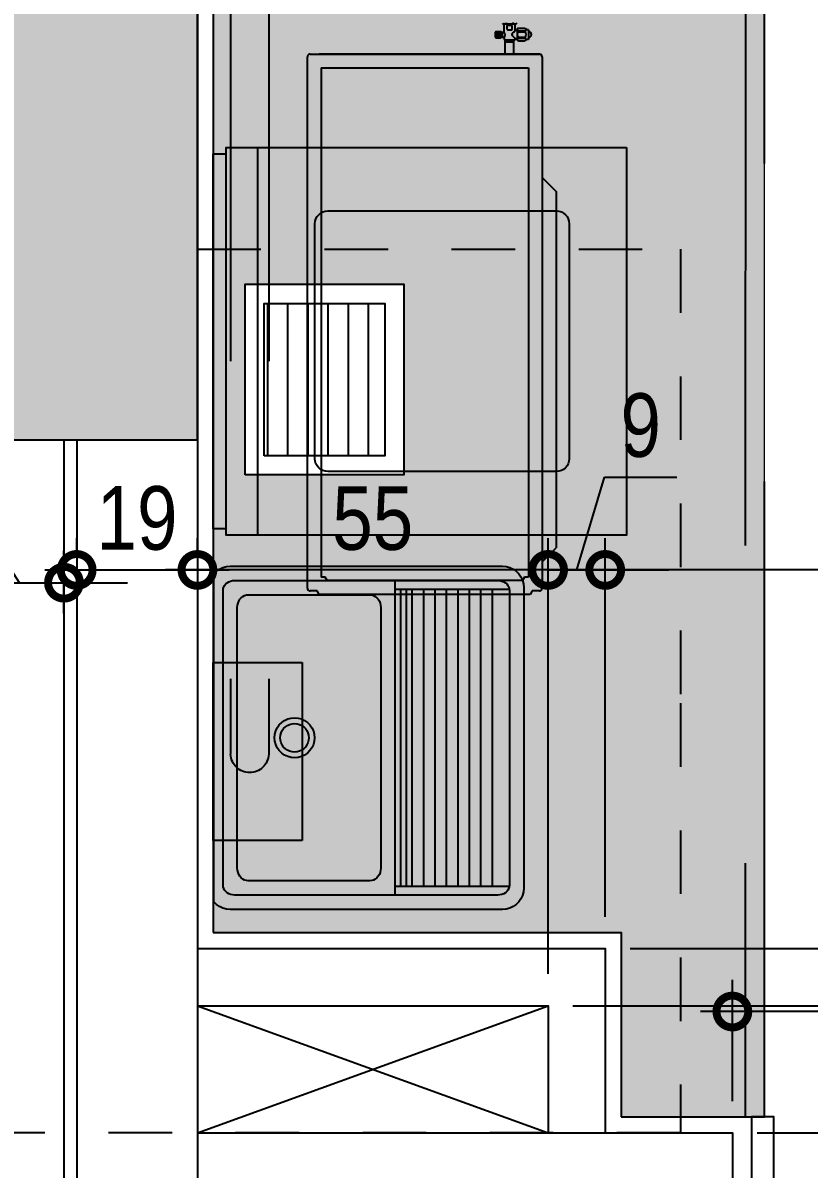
# Model space of a CAD drawing. Header units: metres. Extents: x -41 to 570, y -54 to 184.
# Drawn here: x -14.875 to -13.638, y -49.147 to -47.344 of the extents above; entities that cross this region are included whole.
import ezdxf
from ezdxf.xclip import XClip

# ---------------------------------------------------------------- set-up
doc = ezdxf.new("R2010")
doc.units = ezdxf.units.M
doc.header["$XCLIPFRAME"] = 0
for name, pattern in [('DASHEDX2', [1.5, 1, -0.5]), ('PUC$0$DASHEDX2', [1.5, 1, -0.5]), ('PUC$0$HIDDEN', [0.375, 0.25, -0.125])]:
    doc.linetypes.add(name, pattern=pattern)
for name, color, linetype in [('1', 232, 'DASHEDX2'), ('4', 2, 'Continuous'), ('ARQ-DIM', 2, 'Continuous'), ('PUC$0$ARQ-ALV ACAB', 4, 'Continuous'), ('PUC$0$ARQ-ALV OSSO', 5, 'Continuous'), ('PUC$0$ARQ-CAX', 1, 'Continuous'), ('PUC$0$ARQ-CAX @ 1', 1, 'Continuous'), ('PUC$0$ARQ-ENCH', 1, 'Continuous'), ('PUC$0$ARQ-HID', 7, 'Continuous'), ('PUC$0$ARQ-MOB', 7, 'Continuous'), ('PUC$0$ARQ-PRJ', 7, 'PUC$0$DASHEDX2'), ('PUC$0$ARQ-SIM', 1, 'Continuous'), ('PUC$0$MAUROAMARELO', 162, 'Continuous'), ('PUC$0$MAUROVERDE', 3, 'Continuous')]:
    doc.layers.add(name, color=color, linetype=linetype)
doc.layers.add('PUC$0$ARQ-FORRO', color=9, linetype='Continuous', lineweight=5)
doc.styles.add('Adesa', font='ARIALN.TTF')
doc.dimstyles.new('ADESA 1-0050', dxfattribs={"dimtxt": 0.1, "dimasz": 0.1, "dimexe": 0.05, "dimexo": 0.05, "dimgap": 0.03, "dimtad": 1, "dimdec": 1, "dimlfac": 100, "dimzin": 12, "dimtxsty": 'Adesa', "dimblk": 'DOTSMALL', "dimcen": 1, "dimdle": 0.05, "dimclrd": 1, "dimclre": 1, "dimclrt": 256, "dimazin": 3, "dimtm": 1e-09, "dimtfac": 1, "dimtdec": 1, "dimtmove": 1, "dimatfit": 0, "dimldrblk": 'DOTSMALL', "dimfxl": 0.8, "dimtvp": 2, "dimtolj": 1, "dimtzin": 0, "dimarcsym": 0})

# ---------------------------------------------------------------- blocks, each defined once
blk = doc.blocks.new('PUC$0$ARQ-HID-TANQUE')
for p, q in [((-0.2621, -0.0041), (-0.258, 0)), ((-0.258, 0), (0.258, 0)), ((0.258, 0), (0.2621, -0.0041)), ((-0.2695, -0.0199), (-0.268, -0.0143)), ((-0.268, -0.0143), (-0.2655, -0.009)), ((-0.2655, -0.009), (-0.2621, -0.0041)), ((-0.242, -0.0189), (-0.2398, -0.0171)), ((-0.2398, -0.0171), (-0.2373, -0.0157)), ((-0.2373, -0.0157), (-0.2347, -0.0149)), ((-0.2347, -0.0149), (-0.232, -0.0146)), ((-0.232, -0.0146), (0.232, -0.0146)), ((0.232, -0.0146), (0.2347, -0.0149)), ((0.2347, -0.0149), (0.2373, -0.0157)), ((0.2373, -0.0157), (0.2398, -0.0171)), ((0.2398, -0.0171), (0.242, -0.0189)), ((0.2621, -0.0041), (0.2655, -0.009)), ((0.2655, -0.009), (0.268, -0.0143)), ((0.268, -0.0143), (0.2695, -0.0199)), ((-0.27, -0.0258), (-0.2695, -0.0199)), ((-0.27, -0.0258), (-0.27, -0.0258)), ((-0.27, -0.4542), (-0.27, -0.0258)), ((-0.2475, -0.0328), (-0.2473, -0.0297)), ((-0.2475, -0.0328), (-0.2475, -0.0328)), ((-0.2475, -0.4472), (-0.2475, -0.0328)), ((-0.2473, -0.0297), (-0.2466, -0.0266)), ((-0.2466, -0.0266), (-0.2454, -0.0237)), ((-0.2454, -0.0237), (-0.2439, -0.0211)), ((-0.2439, -0.0211), (-0.242, -0.0189)), ((0.242, -0.0189), (0.2439, -0.0211)), ((0.2439, -0.0211), (0.2454, -0.0237)), ((0.2454, -0.0237), (0.2466, -0.0266)), ((0.2466, -0.0266), (0.2473, -0.0297)), ((0.2473, -0.0297), (0.2475, -0.0328)), ((0.2475, -0.0328), (0.2475, -0.4472)), ((0.2695, -0.0199), (0.27, -0.0258)), ((0.27, -0.0258), (0.27, -0.4542)), ((-0.234, -0.2854), (0.234, -0.2854)), ((-0.2473, -0.4504), (-0.2475, -0.4472)), ((-0.2466, -0.4534), (-0.2473, -0.4504)), ((0.2473, -0.4504), (0.2466, -0.4534)), ((0.2475, -0.4472), (0.2473, -0.4504)), ((-0.2695, -0.4601), (-0.27, -0.4542)), ((-0.268, -0.4657), (-0.2695, -0.4601)), ((-0.2655, -0.4711), (-0.268, -0.4657)), ((-0.2454, -0.4563), (-0.2466, -0.4534)), ((-0.2439, -0.4589), (-0.2454, -0.4563)), ((-0.242, -0.4611), (-0.2439, -0.4589)), ((-0.2398, -0.463), (-0.242, -0.4611)), ((-0.2373, -0.4643), (-0.2398, -0.463)), ((-0.2347, -0.4651), (-0.2373, -0.4643)), ((-0.232, -0.4654), (-0.2347, -0.4651)), ((0.232, -0.4654), (-0.232, -0.4654)), ((0.2347, -0.4651), (0.232, -0.4654)), ((0.2373, -0.4643), (0.2347, -0.4651)), ((0.2398, -0.463), (0.2373, -0.4643)), ((0.242, -0.4611), (0.2398, -0.463)), ((0.2439, -0.4589), (0.242, -0.4611)), ((0.2454, -0.4563), (0.2439, -0.4589)), ((0.2466, -0.4534), (0.2454, -0.4563)), ((0.268, -0.4657), (0.2655, -0.4711)), ((0.2695, -0.4601), (0.268, -0.4657)), ((0.27, -0.4542), (0.2695, -0.4601)), ((-0.2621, -0.4759), (-0.2655, -0.4711)), ((-0.258, -0.48), (-0.2621, -0.4759)), ((-0.2532, -0.4834), (-0.258, -0.48)), ((-0.2479, -0.4859), (-0.2532, -0.4834)), ((-0.2422, -0.4874), (-0.2479, -0.4859)), ((0.2479, -0.4859), (0.2422, -0.4874)), ((0.2532, -0.4834), (0.2479, -0.4859)), ((0.258, -0.48), (0.2532, -0.4834)), ((0.2621, -0.4759), (0.258, -0.48)), ((0.2655, -0.4711), (0.2621, -0.4759)), ((-0.2364, -0.4879), (-0.2422, -0.4874)), ((0.2364, -0.4879), (-0.2364, -0.4879)), ((0.2422, -0.4874), (0.2364, -0.4879))]:
    blk.add_line(p, q)
at = {"color": 7}
for p, q in [((-0.225, -0.0544), (-0.2247, -0.0514)), ((-0.2247, -0.0514), (-0.2238, -0.0485)), ((-0.2238, -0.0485), (-0.2223, -0.0458)), ((-0.2223, -0.0458), (-0.2203, -0.0433)), ((-0.2203, -0.0433), (-0.2179, -0.0412)), ((-0.2179, -0.0412), (-0.215, -0.0394)), ((-0.215, -0.0394), (-0.2118, -0.0382)), ((-0.2118, -0.0382), (-0.2085, -0.0374)), ((-0.2085, -0.0374), (-0.205, -0.0371)), ((-0.205, -0.0371), (0.205, -0.0371)), ((0.205, -0.0371), (0.2085, -0.0374)), ((0.2085, -0.0374), (0.2118, -0.0382)), ((0.2118, -0.0382), (0.215, -0.0394)), ((0.215, -0.0394), (0.2179, -0.0412)), ((0.2179, -0.0412), (0.2203, -0.0433)), ((0.2203, -0.0433), (0.2223, -0.0458)), ((0.2223, -0.0458), (0.2238, -0.0485)), ((0.2238, -0.0485), (0.2247, -0.0514)), ((0.2247, -0.0514), (0.225, -0.0544)), ((-0.225, -0.0544), (-0.225, -0.0544)), ((-0.225, -0.2456), (-0.225, -0.0544)), ((0.225, -0.0544), (0.225, -0.2456)), ((-0.0273, -0.1114), (-0.0241, -0.1069)), ((-0.0241, -0.1069), (-0.0202, -0.103)), ((-0.0202, -0.103), (-0.0158, -0.0999)), ((-0.0158, -0.0999), (-0.0108, -0.0975)), ((-0.0145, -0.1099), (-0.0113, -0.1076)), ((-0.0113, -0.1076), (-0.0077, -0.106)), ((-0.0108, -0.0975), (-0.0055, -0.0961)), ((-0.0077, -0.106), (-0.0039, -0.105)), ((-0.0055, -0.0961), (0, -0.0956)), ((-0.0039, -0.105), (0, -0.1046)), ((0, -0.0956), (0.0055, -0.0961)), ((0, -0.1046), (0.0039, -0.105)), ((0.0039, -0.105), (0.0077, -0.106)), ((0.0055, -0.0961), (0.0108, -0.0975)), ((0.0077, -0.106), (0.0113, -0.1076)), ((0.0108, -0.0975), (0.0158, -0.0999)), ((0.0113, -0.1076), (0.0145, -0.1099)), ((0.0158, -0.0999), (0.0202, -0.103)), ((0.0202, -0.103), (0.0241, -0.1069)), ((0.0241, -0.1069), (0.0273, -0.1114)), ((-0.0315, -0.1271), (-0.031, -0.1217)), ((-0.031, -0.1217), (-0.0296, -0.1164)), ((-0.0296, -0.1164), (-0.0273, -0.1114)), ((-0.0225, -0.1271), (-0.0222, -0.1232)), ((-0.0222, -0.1232), (-0.0211, -0.1194)), ((-0.0211, -0.1194), (-0.0195, -0.1159)), ((-0.0195, -0.1159), (-0.0172, -0.1127)), ((-0.0172, -0.1127), (-0.0145, -0.1099)), ((0.0145, -0.1099), (0.0172, -0.1127)), ((0.0172, -0.1127), (0.0195, -0.1159)), ((0.0195, -0.1159), (0.0211, -0.1194)), ((0.0211, -0.1194), (0.0222, -0.1232)), ((0.0222, -0.1232), (0.0225, -0.1271)), ((0.0273, -0.1114), (0.0296, -0.1164)), ((0.0296, -0.1164), (0.031, -0.1217)), ((0.031, -0.1217), (0.0315, -0.1271)), ((-0.031, -0.1326), (-0.0315, -0.1271)), ((-0.0296, -0.1379), (-0.031, -0.1326)), ((-0.0273, -0.1429), (-0.0296, -0.1379)), ((-0.0241, -0.1474), (-0.0273, -0.1429)), ((-0.0222, -0.131), (-0.0225, -0.1271)), ((-0.0211, -0.1348), (-0.0222, -0.131)), ((-0.0195, -0.1384), (-0.0211, -0.1348)), ((-0.0172, -0.1416), (-0.0195, -0.1384)), ((-0.0145, -0.1444), (-0.0172, -0.1416)), ((0.0172, -0.1416), (0.0145, -0.1444)), ((0.0195, -0.1384), (0.0172, -0.1416)), ((0.0211, -0.1348), (0.0195, -0.1384)), ((0.0222, -0.131), (0.0211, -0.1348)), ((0.0225, -0.1271), (0.0222, -0.131)), ((0.0273, -0.1429), (0.0241, -0.1474)), ((0.0296, -0.1379), (0.0273, -0.1429)), ((0.031, -0.1326), (0.0296, -0.1379)), ((0.0315, -0.1271), (0.031, -0.1326)), ((-0.0202, -0.1513), (-0.0241, -0.1474)), ((-0.0158, -0.1544), (-0.0202, -0.1513)), ((-0.0108, -0.1567), (-0.0158, -0.1544)), ((-0.0113, -0.1466), (-0.0145, -0.1444)), ((-0.0077, -0.1483), (-0.0113, -0.1466)), ((-0.0055, -0.1582), (-0.0108, -0.1567)), ((-0.0039, -0.1493), (-0.0077, -0.1483)), ((0, -0.1586), (-0.0055, -0.1582)), ((0, -0.1496), (-0.0039, -0.1493)), ((0.0039, -0.1493), (0, -0.1496)), ((0.0055, -0.1582), (0, -0.1586)), ((0.0077, -0.1483), (0.0039, -0.1493)), ((0.0108, -0.1567), (0.0055, -0.1582)), ((0.0113, -0.1466), (0.0077, -0.1483)), ((0.0158, -0.1544), (0.0108, -0.1567)), ((0.0145, -0.1444), (0.0113, -0.1466)), ((0.0202, -0.1513), (0.0158, -0.1544)), ((0.0241, -0.1474), (0.0202, -0.1513)), ((-0.2247, -0.2486), (-0.225, -0.2456)), ((-0.2238, -0.2515), (-0.2247, -0.2486)), ((-0.2223, -0.2542), (-0.2238, -0.2515)), ((0.2238, -0.2515), (0.2223, -0.2542)), ((0.2247, -0.2486), (0.2238, -0.2515)), ((0.225, -0.2456), (0.2247, -0.2486)), ((-0.2203, -0.2567), (-0.2223, -0.2542)), ((-0.2179, -0.2588), (-0.2203, -0.2567)), ((-0.215, -0.2606), (-0.2179, -0.2588)), ((-0.2118, -0.2618), (-0.215, -0.2606)), ((-0.2085, -0.2626), (-0.2118, -0.2618)), ((-0.205, -0.2629), (-0.2085, -0.2626)), ((0.205, -0.2629), (-0.205, -0.2629)), ((0.2085, -0.2626), (0.205, -0.2629)), ((0.2118, -0.2618), (0.2085, -0.2626)), ((0.215, -0.2606), (0.2118, -0.2618)), ((0.2179, -0.2588), (0.215, -0.2606)), ((0.2203, -0.2567), (0.2179, -0.2588)), ((0.2223, -0.2542), (0.2203, -0.2567)), ((-0.2475, -0.2854), (0.2475, -0.2854)), ((-0.234, -0.4654), (-0.234, -0.2854)), ((0.234, -0.2854), (0.234, -0.4654)), ((-0.234, -0.2944), (0.234, -0.2944)), ((-0.234, -0.2944), (0.234, -0.2944)), ((-0.234, -0.3034), (0.234, -0.3034)), ((-0.234, -0.3124), (0.234, -0.3124)), ((-0.234, -0.3304), (0.234, -0.3304)), ((-0.234, -0.3484), (0.234, -0.3484)), ((-0.234, -0.3664), (0.234, -0.3664)), ((-0.234, -0.3844), (0.234, -0.3844)), ((-0.234, -0.4024), (0.234, -0.4024)), ((-0.234, -0.4204), (0.234, -0.4204)), ((-0.234, -0.4384), (0.234, -0.4384))]:
    blk.add_line(p, q, dxfattribs=at)
blk = doc.blocks.new('*U3550')
for points in [[(-0.025, -0.1), (0, -0.1), (0, -0.07), (0.01, -0.07), (0.01, 0.07), (-0.025, 0.07), (-0.025, -0.1)], [(0.845, -0.1), (0.82, -0.1), (0.82, -0.07), (0.81, -0.07), (0.81, 0.07), (0.845, 0.07), (0.845, -0.1)], [(0, -0.1), (0, -0.9204), (0.03, -0.9204), (0.03, -0.1)]]:
    blk.add_lwpolyline(points, close=True)
at = {"layer": 'PUC$0$ARQ-PRJ'}
blk.add_arc((0.0237, -0.1242), 0.7967, 268.2987, 1.7401, dxfattribs=at)
blk = doc.blocks.new('PUC$0$A$Cd84e1c1c')
at = {"layer": 'PUC$0$ARQ-PRJ'}
for p, q in [((0.0594, -0.2908, 0), (0.0594, 1.3279, 0)), ((0.1194, -0.2908, 0), (0.1194, 1.3279, 0)), ((0.0484, -0.2908, 0), (0.1284, -0.2908, 0))]:
    blk.add_line(p, q, dxfattribs=at)
at = {"layer": 'PUC$0$ARQ-PRJ', "elevation": 0}
blk.add_lwpolyline([(0.1722, 1.4636), (0.0322, 1.4636), (0.0322, 1.1836), (0.1722, 1.1836), (0.1722, 1.4636)], dxfattribs=at)
at = {"layer": 'PUC$0$ARQ-PRJ'}
for centre, radius, start, end in [((0.0894, 1.3267, 0), 0.03, 2.4241, 177.5761), ((0.0884, -0.2908, 0), 0.04, 180, 0)]:
    blk.add_arc(centre, radius, start, end, dxfattribs=at)
blk = doc.blocks.new('PUC$0$pl cx vent')
at = {"layer": 'PUC$0$ARQ-CAX'}
h = blk.add_hatch(dxfattribs=at)
h.set_pattern_fill('LINE', color=255, scale=0.01, angle=90)
h.set_pattern_definition([(90, (10.529542, -8.815224), (-0.03175, 2e-18), [])])
h.paths.add_polyline_path([(-0.22, -0.27), (-0.22, -0.03), (-0.03, -0.03), (-0.03, -0.27)])
for points in [[(-0.25, -0.3), (-0.25, 0), (0, 0), (0, -0.3)], [(-0.22, -0.27), (-0.22, -0.03), (-0.03, -0.03), (-0.03, -0.27)]]:
    blk.add_lwpolyline(points, close=True, dxfattribs=at)
blk = doc.blocks.new('PUC$0$pl apto tipo 3 puc')
at = {"layer": 'PUC$0$ARQ-ALV ACAB', "elevation": 0}
for points in [[(-14.609, 3.0254), (-13.6341, 3.0254), (-13.6341, 2.8354), (-14.5841, 2.8354), (-14.584, 1.2261)], [(-14.584, 1.2261), (-13.9423, 1.2261), (-13.9422, 0.9361)], [(-13.9422, 0.9361), (-13.7372, 0.9361), (-13.7372, 0.7661), (-14.594, 0.7661)]]:
    blk.add_lwpolyline(points, dxfattribs=at)
at = {"layer": 'PUC$0$ARQ-ALV OSSO'}
blk.add_line((-14.6091, 2.8604, 0), (-14.609, -1.91, 0), dxfattribs=at)
blk.add_lwpolyline([(-14.799, 2.0012), (-14.799, -1.4888)], dxfattribs=at)
at = {"layer": 'PUC$0$ARQ-ALV OSSO', "elevation": 0}
for points in [[(-14.609, 1.2011), (-13.9673, 1.2011), (-13.9672, 0.9111)], [(-14.6072, 1.1111), (-14.0573, 1.1111), (-14.0572, 0.9111)], [(-14.609, 0.9111), (-13.7672, 0.9111), (-13.7672, 0.7711), (-14.609, 0.7711)]]:
    blk.add_lwpolyline(points, dxfattribs=at)
at = {"layer": 'PUC$0$ARQ-PRJ', "elevation": 0}
blk.add_lwpolyline([(-13.7168, 2.8354), (-13.7468, 2.8354), (-13.7469, 0.9361), (-13.7169, 0.9361)], close=True, dxfattribs=at)
at = {"layer": 'PUC$0$ARQ-SIM', "elevation": 0}
for points in [[(-14.609, 0.9111), (-14.0573, 1.1111)], [(-14.609, 1.1111), (-14.0572, 0.9111)]]:
    blk.add_lwpolyline(points, dxfattribs=at)
at = {"layer": 'PUC$0$ARQ-CAX'}
blk.add_blockref('PUC$0$pl cx vent', (-14.284, 2.2461, 0), dxfattribs=at)
at = {"layer": 'PUC$0$ARQ-CAX @ 1', "xscale": -1}
blk.add_blockref('*U3550', (-12.8922, 0.8661, 0), dxfattribs=at)
at = {"layer": 'PUC$0$ARQ-FORRO', "xscale": -1, "rotation": 180}
blk.add_blockref('PUC$0$A$Cd84e1c1c', (-14.6162, 2.8346, 0), dxfattribs=at)
at = {"layer": 'PUC$0$ARQ-HID', "rotation": 90.00006226801106}
blk.add_blockref('PUC$0$ARQ-HID-TANQUE', (-14.5833, 1.5326, 0), dxfattribs=at)
blk = doc.blocks.new('PUC$0$pl apto tipo 2 puc')
at = {"layer": 'PUC$0$ARQ-ALV OSSO', "elevation": 0}
blk.add_lwpolyline([(-14.8188, 2.0012), (-14.8188, -1.4888)], dxfattribs=at)
blk = doc.blocks.new('PUC$0$MAQ-LAVAR-ROUPA')
blk.add_lwpolyline([(0, 0.65), (0.61, 0.65), (0.61, 0.02), (0, 0.02)], close=True)
blk.add_lwpolyline([(0.1, 0.18), (0.1, 0.54, -0.414214), (0.12, 0.56), (0.49, 0.56, -0.414214), (0.51, 0.54), (0.51, 0.18, -0.414214), (0.49, 0.16), (0.12, 0.16, -0.414214)], format="xyb", close=True)
for points in [[(0.61, 0.07), (0, 0.07)], [(0.6, 0.02), (0.6, 0), (0.01, 0), (0.01, 0.02)], [(0.01, 0), (0.6, 0)]]:
    blk.add_lwpolyline(points)
blk = doc.blocks.new('PUC$0$opção layout final')
at = {"layer": 'PUC$0$ARQ-MOB', "rotation": 90}
blk.add_blockref('PUC$0$MAQ-LAVAR-ROUPA', (4.9499, -0.8365), dxfattribs=at)
blk = doc.blocks.new('PUC$0$pl forro opção 3')
at = {"layer": 'PUC$0$ARQ-FORRO'}
h = blk.add_hatch(color=256, dxfattribs=at)
h.dxf.hatch_style = 1
h.paths.add_polyline_path([(-0.8672, 1.8993), (-0.8672, 0), (0, 0), (0, 1.6093), (-0.6417, 1.6093), (-0.6419, 1.8993)])
h.paths.add_polyline_path([(-3.3449, 1.1735), (-1.0849, 1.1735), (-1.0849, 0.5342), (-3.3449, 0.5342)])
h.paths.add_polyline_path([(-4.5349, 1.1735), (-3.6949, 1.1735), (-3.6949, 0.5342), (-4.5349, 0.5342)])
h.paths.add_polyline_path([(-0.3, 0.8893), (-0.05, 0.8893), (-0.05, 0.5893), (-0.3, 0.5893)], flags=16)
h.paths.add_polyline_path([(-4.8849, 0.5342), (-4.9499, 0.5342), (-4.9499, 1.2104), (-4.8849, 1.2104)])
at = {"layer": 'PUC$0$ARQ-FORRO', "elevation": 0}
blk.add_lwpolyline([(-0.8672, 1.8993), (-0.8672, 0), (0, 0), (0, 1.6093), (-0.6417, 1.6093), (-0.6419, 1.8993)], close=True, dxfattribs=at)
blk = doc.blocks.new('PUC$0$CDS1')
at = {"layer": 'PUC$0$MAUROAMARELO'}
for p, q in [((8267.3083, 3268.3306, 0), (8267.3119, 3268.3368, 0)), ((8267.3119, 3268.3368, 0), (8267.6893, 3268.3368, 0)), ((8267.6893, 3268.3368, 0), (8267.6929, 3268.3306, 0)), ((8267.2906, 3267.3756, 0), (8267.2906, 3268.3256, 0)), ((8267.2956, 3268.3306, 0), (8267.3083, 3268.3306, 0)), ((8267.6929, 3268.3306, 0), (8267.7056, 3268.3306, 0)), ((8267.7106, 3268.3256, 0), (8267.7106, 3267.3756, 0)), ((8267.3151, 3267.3951, 0), (8267.3151, 3268.3061, 0)), ((8267.3151, 3268.3061, 0), (8267.3224, 3268.3061, 0)), ((8267.3224, 3268.3061, 0), (8267.326, 3268.3123, 0)), ((8267.326, 3268.3123, 0), (8267.6752, 3268.3123, 0)), ((8267.6752, 3268.3123, 0), (8267.6788, 3268.3061, 0)), ((8267.6788, 3268.3061, 0), (8267.6861, 3268.3061, 0)), ((8267.6861, 3267.3951, 0), (8267.6861, 3268.3061, 0)), ((8267.2906, 3268.2786, 0), (8267.2656, 3268.2536, 0)), ((8267.2656, 3267.6163, 0), (8267.2656, 3268.2536, 0)), ((8267.2906, 3267.5913, 0), (8267.2656, 3267.6163, 0)), ((8267.6861, 3267.3951, 0), (8267.3151, 3267.3951, 0)), ((8267.7056, 3267.3706, 0), (8267.2956, 3267.3706, 0)), ((8267.2956, 3267.3706, 0), (8267.6893, 3267.3706, 0)), ((8267.3416, 3267.3706, 0), (8267.3416, 3267.3487, 0)), ((8267.3568, 3267.3706, 0), (8267.3568, 3267.3487, 0)), ((8267.3149, 3267.3269, 0), (8267.3149, 3267.3443, 0)), ((8267.3338, 3267.3467, 0), (8267.3208, 3267.3467, 0)), ((8267.3338, 3267.342, 0), (8267.3208, 3267.342, 0)), ((8267.3208, 3267.342, 0), (8267.3208, 3267.3402, 0)), ((8267.3338, 3267.342, 0), (8267.3208, 3267.342, 0)), ((8267.3208, 3267.342, 0), (8267.3208, 3267.3402, 0)), ((8267.3338, 3267.3402, 0), (8267.3208, 3267.3402, 0)), ((8267.3338, 3267.3402, 0), (8267.3208, 3267.3402, 0)), ((8267.3208, 3267.3292, 0), (8267.3208, 3267.331, 0)), ((8267.3338, 3267.331, 0), (8267.3208, 3267.331, 0)), ((8267.3338, 3267.3292, 0), (8267.3208, 3267.3292, 0)), ((8267.3351, 3267.3457, 0), (8267.3338, 3267.3467, 0)), ((8267.3338, 3267.342, 0), (8267.3338, 3267.3402, 0)), ((8267.3338, 3267.342, 0), (8267.3338, 3267.3402, 0)), ((8267.3338, 3267.3292, 0), (8267.3338, 3267.331, 0)), ((8267.3351, 3267.3254, 0), (8267.3351, 3267.3457, 0)), ((8267.3389, 3267.3432, 0), (8267.3351, 3267.3432, 0)), ((8267.3389, 3267.3435, 0), (8267.3389, 3267.3437, 0)), ((8267.3389, 3267.3432, 0), (8267.3389, 3267.3436, 0)), ((8267.3579, 3267.3448, 0), (8267.34, 3267.3448, 0)), ((8267.3569, 3267.3487, 0), (8267.3415, 3267.3487, 0)), ((8267.3415, 3267.3487, 0), (8267.3415, 3267.3448, 0)), ((8267.3569, 3267.3487, 0), (8267.3569, 3267.3448, 0)), ((8267.3589, 3267.3402, 0), (8267.3589, 3267.3437, 0)), ((8267.362, 3267.3402, 0), (8267.3589, 3267.3402, 0)), ((8267.362, 3267.3315, 0), (8267.3589, 3267.3315, 0)), ((8267.3589, 3267.3315, 0), (8267.3589, 3267.3167, 0)), ((8267.362, 3267.3315, 0), (8267.362, 3267.3402, 0)), ((8267.3636, 3267.3397, 0), (8267.362, 3267.3397, 0)), ((8267.3636, 3267.3321, 0), (8267.362, 3267.3321, 0)), ((8267.3636, 3267.3313, 0), (8267.3636, 3267.3404, 0)), ((8267.3735, 3267.3415, 0), (8267.3646, 3267.3415, 0)), ((8267.3735, 3267.3303, 0), (8267.3646, 3267.3303, 0)), ((8267.3667, 3267.3303, 0), (8267.3667, 3267.3415, 0)), ((8267.3733, 3267.3408, 0), (8267.3667, 3267.3408, 0)), ((8267.3733, 3267.3401, 0), (8267.3667, 3267.3401, 0)), ((8267.3733, 3267.3393, 0), (8267.3667, 3267.3393, 0)), ((8267.3733, 3267.3386, 0), (8267.3667, 3267.3386, 0)), ((8267.3733, 3267.3379, 0), (8267.3667, 3267.3379, 0)), ((8267.3733, 3267.3372, 0), (8267.3667, 3267.3372, 0)), ((8267.3733, 3267.3372, 0), (8267.3667, 3267.3372, 0)), ((8267.3733, 3267.3365, 0), (8267.3667, 3267.3365, 0)), ((8267.3733, 3267.3359, 0), (8267.3667, 3267.3359, 0)), ((8267.3733, 3267.3353, 0), (8267.3667, 3267.3353, 0)), ((8267.3733, 3267.3345, 0), (8267.3667, 3267.3345, 0)), ((8267.3733, 3267.3345, 0), (8267.3667, 3267.3345, 0)), ((8267.3733, 3267.3338, 0), (8267.3667, 3267.3338, 0)), ((8267.3733, 3267.3331, 0), (8267.3667, 3267.3331, 0)), ((8267.3733, 3267.3324, 0), (8267.3667, 3267.3324, 0)), ((8267.3733, 3267.3317, 0), (8267.3667, 3267.3317, 0)), ((8267.3733, 3267.331, 0), (8267.3667, 3267.331, 0)), ((8267.3733, 3267.3303, 0), (8267.3733, 3267.3415, 0)), ((8267.3746, 3267.3313, 0), (8267.3746, 3267.3404, 0)), ((8267.3338, 3267.3244, 0), (8267.3208, 3267.3244, 0)), ((8267.3351, 3267.3254, 0), (8267.3338, 3267.3244, 0)), ((8267.3389, 3267.328, 0), (8267.3351, 3267.328, 0)), ((8267.336, 3267.3154, 0), (8267.3372, 3267.3167, 0)), ((8267.3606, 3267.3167, 0), (8267.3372, 3267.3167, 0)), ((8267.3389, 3267.328, 0), (8267.3389, 3267.3167, 0)), ((8267.3413, 3267.3157, 0), (8267.3438, 3267.3157, 0)), ((8267.3448, 3267.3199, 0), (8267.3448, 3267.3264, 0)), ((8267.3458, 3267.3275, 0), (8267.352, 3267.3275, 0)), ((8267.352, 3267.3188, 0), (8267.3458, 3267.3188, 0)), ((8267.3531, 3267.3264, 0), (8267.3531, 3267.3199, 0)), ((8267.3566, 3267.3157, 0), (8267.3541, 3267.3157, 0)), ((8267.3618, 3267.3154, 0), (8267.3606, 3267.3167, 0))]:
    blk.add_line(p, q, dxfattribs=at)
for centre, radius, start, end in [((8267.2956, 3268.3256, 0), 0.005, 90, 180), ((8267.7056, 3268.3256, 0), 0.005, 0, 90), ((8267.2956, 3267.3756, 0), 0.005, 180, 270), ((8267.3149, 3267.3356, 0), 0.00517, 90, 270), ((8267.3149, 3267.3531, 0), 0.00883, 270, 303.2043), ((8267.3222, 3267.3444, 0), 0.00279, 121.1036, 238.8964), ((8267.328, 3267.3356, 0), 0.00859, 147.4828, 212.5172), ((8267.3222, 3267.3268, 0), 0.00279, 121.1036, 238.8964), ((8267.3324, 3267.3444, 0), 0.00279, 301.1036, 58.8964), ((8267.3265, 3267.3356, 0), 0.00859, 327.4828, 32.5172), ((8267.3324, 3267.3268, 0), 0.00279, 301.1036, 58.8964), ((8267.34, 3267.3437, 0), 0.00108, 90, 180), ((8267.3669, 3267.3642, 0), 0.035, 216.8549, 229.9897), ((8267.3669, 3267.307, 0), 0.035, 130.0103, 143.1451), ((8267.3411, 3267.3356, 0), 0.00379, 331.5684, 28.4316), ((8267.3629, 3267.3359, 0), 0.00591, 132.4469, 227.5531), ((8267.3579, 3267.3437, 0), 0.00108, 0, 90), ((8267.3646, 3267.3404, 0), 0.00108, 90, 180), ((8267.3646, 3267.3313, 0), 0.00108, 180, 270), ((8267.3735, 3267.3404, 0), 0.00108, 0, 90), ((8267.3735, 3267.3313, 0), 0.00108, 270, 360), ((8267.3149, 3267.318, 0), 0.00883, 56.7957, 90), ((8267.3388, 3267.3131, 0), 0.00358, 46.1862, 140.5423), ((8267.3489, 3267.3021, 0), 0.0145, 69.2202, 110.7798), ((8267.3458, 3267.3264, 0), 0.00108, 90, 180), ((8267.3458, 3267.3199, 0), 0.00108, 180, 270), ((8267.352, 3267.3264, 0), 0.00108, 0, 90), ((8267.352, 3267.3199, 0), 0.00108, 270, 0), ((8267.3591, 3267.3131, 0), 0.00358, 39.4577, 133.8138)]:
    blk.add_arc(centre, radius, start, end, dxfattribs=at)
at = {"layer": 'PUC$0$MAUROVERDE', "linetype": 'PUC$0$HIDDEN'}
blk.add_arc((8267.7056, 3267.3756, 0), 0.005, 270, 0, dxfattribs=at)
blk = doc.blocks.new('PUC$0$A$C38b7fdd1')
at = {"layer": 'PUC$0$MAUROAMARELO', "xscale": 0.8797350445042434, "yscale": 0.8797350445042434, "zscale": 0.8797350445042434}
blk.add_blockref('PUC$0$CDS1', (-7273.5428, -2874.1533, 0), dxfattribs=at)
blk = doc.blocks.new('PUC')
at = {"rotation": 180}
blk.add_blockref('PUC$0$pl apto tipo 3 puc', (-0.009, 50.0012, 0), dxfattribs=at)
at = {"layer": 'PUC$0$ARQ-ALV ACAB'}
blk.add_blockref('PUC$0$opção layout final', (9.6251, 48.3762, 0), dxfattribs=at)
at = {"layer": 'PUC$0$ARQ-ALV OSSO', "rotation": 180}
blk.add_blockref('PUC$0$pl apto tipo 2 puc', (-0.0088, 50.0012, 0), dxfattribs=at)
at = {"layer": 'PUC$0$ARQ-ENCH'}
blk.add_blockref('PUC$0$A$C38b7fdd1', (14.575, 47.1258), dxfattribs=at)
at = {"layer": 'PUC$0$ARQ-FORRO'}
blk.add_blockref('PUC$0$pl forro opção 3', (14.575, 47.1658, 0), dxfattribs=at)
blk = doc.blocks.new('_DotSmall')
at = {"color": 0, "linetype": 'ByBlock', "const_width": 0.5}
blk.add_lwpolyline([(-0.0625, 0, 1), (0.0625, 0, 1)], format="xyb", close=True, dxfattribs=at)
blk = doc.blocks.new('*D514')
at = {"layer": 'ARQ-DIM', "color": 1, "lineweight": -2, "transparency": 16777216}
for p, q in [((-15.0256, -47.9992), (-15.1951, -47.9992)), ((-14.88, -48.2246), (-15.0256, -47.9992)), ((-14.95, -48.2728), (-14.95, -48.1746)), ((-14.81, -48.2728), (-14.81, -48.1746)), ((-14.95, -48.2246), (-15.05, -48.2246)), ((-14.95, -48.2246), (-14.81, -48.2246)), ((-14.95, -48.2246), (-14.81, -48.2246)), ((-14.81, -48.2246), (-14.71, -48.2246))]:
    blk.add_line(p, q, dxfattribs=at)
at = {"layer": 'Defpoints', "color": 0, "transparency": 16777216}
for p in [(-14.81, -48.2246), (-14.95, -48.3228, 0), (-14.81, -48.3228, 0)]:
    blk.add_point(p, dxfattribs=at)
at = {"layer": 'ARQ-DIM', "color": 1, "lineweight": -2, "transparency": 16777216, "xscale": 0.1, "yscale": 0.1, "zscale": 0.1}
blk.add_blockref('_DotSmall', (-14.95, -48.2246), dxfattribs=at)
at = {"layer": 'ARQ-DIM', "color": 1, "lineweight": -2, "transparency": 16777216, "xscale": 0.1, "yscale": 0.1, "zscale": 0.1, "rotation": 180}
blk.add_blockref('_DotSmall', (-14.81, -48.2246), dxfattribs=at)
at = {"layer": 'ARQ-DIM', "transparency": 16777216, "insert": (-15.1104, -47.919), "char_height": 0.1, "attachment_point": 5, "style": 'Adesa'}
blk.add_mtext('\\A1;14', dxfattribs=at)
blk = doc.blocks.new('*D515')
at = {"layer": 'ARQ-DIM', "color": 1, "lineweight": -2, "transparency": 16777216}
for p, q in [((-14.79, -48.1746), (-14.79, -48.1545)), ((-14.6, -48.1746), (-14.6, -48.1545)), ((-14.84, -48.2045), (-14.55, -48.2045))]:
    blk.add_line(p, q, dxfattribs=at)
at = {"layer": 'Defpoints', "color": 0, "transparency": 16777216}
for p in [(-14.6, -48.2045), (-14.79, -48.2246, 0), (-14.6, -48.2246, 0)]:
    blk.add_point(p, dxfattribs=at)
at = {"layer": 'ARQ-DIM', "color": 1, "lineweight": -2, "transparency": 16777216, "xscale": 0.1, "yscale": 0.1, "zscale": 0.1, "rotation": 180}
blk.add_blockref('_DotSmall', (-14.79, -48.2045), dxfattribs=at)
at = {"layer": 'ARQ-DIM', "color": 1, "lineweight": -2, "transparency": 16777216, "xscale": 0.1, "yscale": 0.1, "zscale": 0.1}
blk.add_blockref('_DotSmall', (-14.6, -48.2045), dxfattribs=at)
at = {"layer": 'ARQ-DIM', "transparency": 16777216, "insert": (-14.695, -48.1234), "char_height": 0.1, "attachment_point": 5, "style": 'Adesa'}
blk.add_mtext('\\A1;19', dxfattribs=at)
blk = doc.blocks.new('*D687')
at = {"layer": 'ARQ-DIM', "color": 1, "lineweight": -2, "transparency": 16777216}
for p, q in [((-13.9583, -48.7501), (-13.9583, -48.1545)), ((-12.7782, -48.3512), (-12.7782, -48.1545)), ((-12.7282, -48.2045), (-14.0083, -48.2045))]:
    blk.add_line(p, q, dxfattribs=at)
at = {"layer": 'Defpoints', "color": 0, "transparency": 16777216}
for p in [(-13.9583, -48.2045), (-12.7782, -48.4012, 0), (-13.9583, -48.8001, 0)]:
    blk.add_point(p, dxfattribs=at)
at = {"layer": 'ARQ-DIM', "color": 1, "lineweight": -2, "transparency": 16777216, "xscale": 0.1, "yscale": 0.1, "zscale": 0.1, "rotation": 180}
blk.add_blockref('_DotSmall', (-13.9583, -48.2045), dxfattribs=at)
at = {"layer": 'ARQ-DIM', "color": 1, "lineweight": -2, "transparency": 16777216, "xscale": 0.1, "yscale": 0.1, "zscale": 0.1}
blk.add_blockref('_DotSmall', (-12.7782, -48.2045), dxfattribs=at)
at = {"layer": 'ARQ-DIM', "transparency": 16777216, "insert": (-13.3682, -48.1234), "char_height": 0.1, "attachment_point": 5, "style": 'Adesa'}
blk.add_mtext('\\A1;118', dxfattribs=at)
blk = doc.blocks.new('*D688')
at = {"layer": 'ARQ-DIM', "color": 1, "lineweight": -2, "transparency": 16777216}
for p, q in [((-14.0032, -48.2045), (-13.9594, -48.0584)), ((-13.9594, -48.0584), (-13.8455, -48.0584)), ((-14.0482, -48.8401), (-14.0482, -48.1545)), ((-13.9583, -48.7501), (-13.9583, -48.1545)), ((-14.0482, -48.2045), (-14.1482, -48.2045)), ((-14.0482, -48.2045), (-13.9583, -48.2045)), ((-14.0482, -48.2045), (-13.9583, -48.2045)), ((-13.9583, -48.2045), (-13.8583, -48.2045))]:
    blk.add_line(p, q, dxfattribs=at)
at = {"layer": 'Defpoints', "color": 0, "transparency": 16777216}
for p in [(-13.9583, -48.2045), (-13.9583, -48.8001, 0), (-14.0482, -48.8901, 0)]:
    blk.add_point(p, dxfattribs=at)
at = {"layer": 'ARQ-DIM', "color": 1, "lineweight": -2, "transparency": 16777216, "xscale": 0.1, "yscale": 0.1, "zscale": 0.1}
blk.add_blockref('_DotSmall', (-14.0482, -48.2045), dxfattribs=at)
at = {"layer": 'ARQ-DIM', "color": 1, "lineweight": -2, "transparency": 16777216, "xscale": 0.1, "yscale": 0.1, "zscale": 0.1, "rotation": 180}
blk.add_blockref('_DotSmall', (-13.9583, -48.2045), dxfattribs=at)
at = {"layer": 'ARQ-DIM', "transparency": 16777216, "insert": (-13.9024, -47.9773), "char_height": 0.1, "attachment_point": 5, "style": 'Adesa'}
blk.add_mtext('\\A1;9', dxfattribs=at)
blk = doc.blocks.new('*D689')
at = {"layer": 'ARQ-DIM', "color": 1, "lineweight": -2, "transparency": 16777216}
for p, q in [((-14.6, -48.1746), (-14.6, -48.1545)), ((-14.0482, -48.8401), (-14.0482, -48.1545)), ((-13.9982, -48.2045), (-14.65, -48.2045))]:
    blk.add_line(p, q, dxfattribs=at)
at = {"layer": 'Defpoints', "color": 0, "transparency": 16777216}
for p in [(-14.6, -48.2045), (-14.6, -48.2246, 0), (-14.0482, -48.8901, 0)]:
    blk.add_point(p, dxfattribs=at)
at = {"layer": 'ARQ-DIM', "color": 1, "lineweight": -2, "transparency": 16777216, "xscale": 0.1, "yscale": 0.1, "zscale": 0.1, "rotation": 180}
blk.add_blockref('_DotSmall', (-14.6, -48.2045), dxfattribs=at)
at = {"layer": 'ARQ-DIM', "color": 1, "lineweight": -2, "transparency": 16777216, "xscale": 0.1, "yscale": 0.1, "zscale": 0.1}
blk.add_blockref('_DotSmall', (-14.0482, -48.2045), dxfattribs=at)
at = {"layer": 'ARQ-DIM', "transparency": 16777216, "insert": (-14.3241, -48.1236), "char_height": 0.1, "attachment_point": 5, "style": 'Adesa'}
blk.add_mtext('\\A1;55', dxfattribs=at)
blk = doc.blocks.new('*D713')
at = {"layer": 'ARQ-DIM', "color": 1, "lineweight": -2, "transparency": 16777216}
for p, q in [((-13.7582, -49.0401), (-13.7582, -48.8493)), ((-12.8282, -49.0401), (-12.8282, -48.8493)), ((-12.7782, -48.8993), (-13.8082, -48.8993))]:
    blk.add_line(p, q, dxfattribs=at)
at = {"layer": 'Defpoints', "color": 0, "transparency": 16777216}
for p in [(-13.7582, -48.8993), (-13.7582, -49.0901, 0), (-12.8282, -49.0901, 0)]:
    blk.add_point(p, dxfattribs=at)
at = {"layer": 'ARQ-DIM', "color": 1, "lineweight": -2, "transparency": 16777216, "xscale": 0.1, "yscale": 0.1, "zscale": 0.1, "rotation": 180}
blk.add_blockref('_DotSmall', (-13.7582, -48.8993), dxfattribs=at)
at = {"layer": 'ARQ-DIM', "color": 1, "lineweight": -2, "transparency": 16777216, "xscale": 0.1, "yscale": 0.1, "zscale": 0.1}
blk.add_blockref('_DotSmall', (-12.8282, -48.8993), dxfattribs=at)
at = {"layer": 'ARQ-DIM', "transparency": 16777216, "insert": (-13.0974, -48.8182), "char_height": 0.1, "attachment_point": 5, "style": 'Adesa'}
blk.add_mtext('\\A1;93', dxfattribs=at)
blk = doc.blocks.new('*D715')
at = {"layer": 'ARQ-DIM', "color": 1, "lineweight": -2, "transparency": 16777216}
for p, q in [((-13.2424, -49.0864), (-13.2424, -48.9169)), ((-13.488, -49.0901), (-13.488, -48.9901)), ((-13.488, -49.1601), (-13.2424, -49.0864)), ((-13.719, -49.0901), (-13.438, -49.0901)), ((-13.488, -49.0901), (-13.488, -49.2301)), ((-13.488, -49.0901), (-13.488, -49.2301)), ((-13.719, -49.2301), (-13.438, -49.2301)), ((-13.488, -49.2301), (-13.488, -49.3301))]:
    blk.add_line(p, q, dxfattribs=at)
at = {"layer": 'Defpoints', "color": 0, "transparency": 16777216}
for p in [(-13.769, -49.0901, 0), (-13.769, -49.2301, 0), (-13.488, -49.2301)]:
    blk.add_point(p, dxfattribs=at)
at = {"layer": 'ARQ-DIM', "color": 1, "lineweight": -2, "transparency": 16777216, "xscale": 0.1, "yscale": 0.1, "zscale": 0.1}
for p, rotation in [((-13.488, -49.0901), 270), ((-13.488, -49.2301), 90)]:
    blk.add_blockref('_DotSmall', p, dxfattribs=dict(at, rotation=rotation))
at = {"layer": 'ARQ-DIM', "transparency": 16777216, "insert": (-13.3226, -49.0017), "char_height": 0.1, "attachment_point": 5, "rotation": 90, "style": 'Adesa'}
blk.add_mtext('\\A1;14', dxfattribs=at)
blk = doc.blocks.new('*D716')
at = {"layer": 'ARQ-DIM', "color": 1, "lineweight": -2, "transparency": 16777216}
for p, q in [((-13.488, -48.8401), (-13.488, -49.1401)), ((-14.009, -48.8901), (-13.438, -48.8901)), ((-13.719, -49.0901), (-13.438, -49.0901))]:
    blk.add_line(p, q, dxfattribs=at)
at = {"layer": 'Defpoints', "color": 0, "transparency": 16777216}
for p in [(-14.059, -48.8901, 0), (-13.769, -49.0901, 0), (-13.488, -49.0901)]:
    blk.add_point(p, dxfattribs=at)
at = {"layer": 'ARQ-DIM', "color": 1, "lineweight": -2, "transparency": 16777216, "xscale": 0.1, "yscale": 0.1, "zscale": 0.1}
for p, rotation in [((-13.488, -48.8901), 90), ((-13.488, -49.0901), 270)]:
    blk.add_blockref('_DotSmall', p, dxfattribs=dict(at, rotation=rotation))
at = {"layer": 'ARQ-DIM', "transparency": 16777216, "insert": (-13.569, -48.9901), "char_height": 0.1, "attachment_point": 5, "rotation": 90, "style": 'Adesa'}
blk.add_mtext('\\A1;20', dxfattribs=at)
blk = doc.blocks.new('*D717')
at = {"layer": 'ARQ-DIM', "color": 1, "lineweight": -2, "transparency": 16777216}
for p, q in [((-13.488, -48.8001), (-13.488, -48.7001)), ((-13.2609, -48.8064), (-13.2609, -48.6924)), ((-13.9191, -48.8001), (-13.438, -48.8001)), ((-13.488, -48.8001), (-13.488, -48.8901)), ((-13.488, -48.8001), (-13.488, -48.8901)), ((-13.488, -48.8451), (-13.2609, -48.8064)), ((-13.9209, -48.8901), (-13.438, -48.8901)), ((-13.488, -48.8901), (-13.488, -48.9901))]:
    blk.add_line(p, q, dxfattribs=at)
at = {"layer": 'Defpoints', "color": 0, "transparency": 16777216}
for p in [(-13.9691, -48.8001, 0), (-13.9709, -48.8901), (-13.488, -48.8901)]:
    blk.add_point(p, dxfattribs=at)
at = {"layer": 'ARQ-DIM', "color": 1, "lineweight": -2, "transparency": 16777216, "xscale": 0.1, "yscale": 0.1, "zscale": 0.1}
for p, rotation in [((-13.488, -48.8001), 270), ((-13.488, -48.8901), 90)]:
    blk.add_blockref('_DotSmall', p, dxfattribs=dict(at, rotation=rotation))
at = {"layer": 'ARQ-DIM', "transparency": 16777216, "insert": (-13.3419, -48.7494), "char_height": 0.1, "attachment_point": 5, "rotation": 90, "style": 'Adesa'}
blk.add_mtext('\\A1;9', dxfattribs=at)
blk = doc.blocks.new('*D718')
at = {"layer": 'ARQ-DIM', "color": 1, "lineweight": -2, "transparency": 16777216}
for p, q in [((-13.488, -48.8501), (-13.488, -47.09)), ((-13.9209, -47.14), (-13.438, -47.14)), ((-13.9191, -48.8001), (-13.438, -48.8001))]:
    blk.add_line(p, q, dxfattribs=at)
at = {"layer": 'Defpoints', "color": 0, "transparency": 16777216}
for p in [(-13.9709, -47.14, 0), (-13.488, -47.14), (-13.9691, -48.8001, 0)]:
    blk.add_point(p, dxfattribs=at)
at = {"layer": 'ARQ-DIM', "color": 1, "lineweight": -2, "transparency": 16777216, "xscale": 0.1, "yscale": 0.1, "zscale": 0.1}
for p, rotation in [((-13.488, -47.14), 90), ((-13.488, -48.8001), 270)]:
    blk.add_blockref('_DotSmall', p, dxfattribs=dict(at, rotation=rotation))
at = {"layer": 'ARQ-DIM', "transparency": 16777216, "insert": (-13.569, -47.9701), "char_height": 0.1, "attachment_point": 5, "rotation": 90, "style": 'Adesa'}
blk.add_mtext('\\A1;166', dxfattribs=at)
blk = doc.blocks.new('est-lo-08-6sa-r00')
at = {"layer": '4'}
h = blk.add_hatch(color=8, dxfattribs=at)
h.dxf.hatch_style = 1
h.paths.add_polyline_path([(72.453596, -775.948263), (89.987707, -768.630138), (31.827874, -629.280097), (14.293763, -636.598222)], flags=17)
h.paths.add_polyline_path([(-113.904934, -1069.376461), (37.44213, -1006.209491), (30.123852, -988.675012), (-103.689101, -1044.523858), (-278.930329, -624.648636), (-286.248454, -607.114525), (-286.248475, -607.114534), (-307.05579, -557.260535), (-324.58988, -564.57865)])
h.paths.add_polyline_path([(-3206.956631, -1758.910157), (-3258.953832, -1634.325684), (-3291.25351, -1647.80644), (-3239.256309, -1772.390913)])
h.paths.add_polyline_path([(-2993.189754, -2271.092218), (-3020.151167, -2206.492821), (-3034.916841, -2212.655496), (-3140.452498, -1959.793707), (-3125.686931, -1953.631076), (-3148.796798, -1898.260198), (-3181.096477, -1911.740954), (-3025.489432, -2284.572974)])
h.paths.add_polyline_path([(-2947.092821, -1013.293024), (-2914.793142, -999.812268), (-2953.309588, -907.527473), (-2985.609266, -921.008229)])
h.paths.add_polyline_path([(-2727.356492, -1539.777801), (-2695.056814, -1526.297045), (-2733.573259, -1434.01225), (-2765.872938, -1447.493006)])
h.paths.add_polyline_path([(2122.48851, 465.414809), (2070.491309, 589.999283), (2038.191631, 576.518527), (2090.188832, 451.934053)])
h.paths.add_polyline_path([(2012.331384, 729.349548), (1857.495359, 1100.334221), (1825.19568, 1086.853465), (1852.1572, 1022.254111), (1866.922767, 1028.416743), (1971.687405, 777.4023), (1956.921838, 771.239669), (1980.031705, 715.868792)])
h.paths.add_polyline_path([(2336.253806, -46.763456), (2180.644029, 326.07511), (2148.34435, 312.594354), (2171.454218, 257.223477), (2186.219785, 263.386109), (2291.758175, 10.517772), (2276.992608, 4.355141), (2303.954128, -60.244212)])
h.paths.add_polyline_path([(-385.517235, -426.387329), (-595.433068, 76.567703), (-627.732746, 63.086948), (-600.771226, -1.512406), (-586.005659, 4.650226), (-426.161214, -378.334576), (-440.926781, -384.497208), (-417.816914, -439.868085)])
h.paths.add_polyline_path([(-83.249658, 290.335142), (-592.661728, 77.724364), (-382.747194, -425.227558), (-365.213083, -417.909434), (-567.809492, 67.508377), (-108.231212, 259.320275), (-7.318125, 17.534111), (-242.644353, -80.682824), (-140.96112, -324.314257), (-70.363251, -294.849176), (-77.681376, -277.315065), (-130.745133, -299.462021), (-217.792117, -90.898811), (0, 0), (87.04691, -208.563033), (33.983152, -230.709989), (41.301277, -248.2441), (126.664713, -212.616388), (103.554846, -157.245511), (88.789278, -163.408142), (-71.053705, 219.573157), (-56.288138, 225.735788)])
h.paths.add_polyline_path([(395.505667, -856.765828), (368.544148, -792.166475), (353.77858, -798.329106), (193.165052, -413.501599), (207.93062, -407.338968), (184.820752, -351.968091), (-61.579651, -454.806999), (-28.452664, -534.169213), (-10.918528, -526.85106), (-36.727415, -465.022986), (159.839199, -382.982958), (355.887864, -852.712473), (159.32125, -934.752501), (132.748402, -871.073625), (115.214297, -878.391765), (141.787139, -942.070626), (123.33018, -949.773915), (130.648305, -967.308026)])
h.paths.add_polyline_path([(-2506.849069, -2068.110104), (-2474.549391, -2054.629348), (-2513.065836, -1962.344553), (-2545.365515, -1975.825309)])
h.paths.add_polyline_path([(-2448.754924, -805.304224), (-2411.841008, -789.897642), (-2450.357453, -697.612846), (-2487.27137, -713.019428)])
h.paths.add_polyline_path([(-2277.356152, -1215.972989), (-2240.442235, -1200.566407), (-2278.958681, -1108.281611), (-2315.872597, -1123.688193)])
h.paths.add_polyline_path([(-2180.680405, -1447.606534), (-2143.766489, -1432.199951), (-2182.282934, -1339.915156), (-2219.196851, -1355.321738)])
h.paths.add_polyline_path([(-2008.511897, -1860.11957), (-1971.59798, -1844.712987), (-2010.114425, -1752.428192), (-2047.028342, -1767.834774)])
h.paths.add_polyline_path([(-1950.417031, -597.315415), (-1918.117353, -583.834659), (-1956.633798, -491.549864), (-1988.933477, -505.03062)])
h.paths.add_polyline_path([(-1779.018259, -1007.98418), (-1746.71858, -994.503424), (-1785.235026, -902.218629), (-1817.534704, -915.699385)])
h.paths.add_polyline_path([(-1682.342513, -1239.617725), (-1650.042834, -1226.136969), (-1688.559279, -1133.852174), (-1720.858958, -1147.33293)])
h.paths.add_polyline_path([(-1510.174004, -1652.130761), (-1477.874325, -1638.650005), (-1516.390771, -1546.36521), (-1548.690449, -1559.845966)])
h.paths.add_polyline_path([(-1456.693377, -391.252433), (-1424.393698, -377.771677), (-1462.910144, -285.486882), (-1495.209822, -298.967638)])
h.paths.add_polyline_path([(-1285.294604, -801.921198), (-1252.994926, -788.440442), (-1291.511371, -696.155647), (-1323.811049, -709.636403)])
h.paths.add_polyline_path([(-1188.618858, -1033.554743), (-1156.319179, -1020.073987), (-1194.835625, -927.789192), (-1227.135303, -941.269948)])
h.paths.add_polyline_path([(-1016.450349, -1446.067779), (-984.15067, -1432.587023), (-1022.667116, -1340.302228), (-1054.966794, -1353.782984)])
h.paths.add_polyline_path([(-962.969722, -185.189451), (-930.670043, -171.708695), (-969.186489, -79.4239), (-1001.486167, -92.904656)])
h.paths.add_polyline_path([(-791.570949, -595.858216), (-759.271271, -582.37746), (-797.787716, -490.092665), (-830.087394, -503.573421)])
h.paths.add_polyline_path([(-694.895203, -827.491761), (-662.595524, -814.011005), (-701.11197, -721.72621), (-733.411648, -735.206966)])
h.paths.add_polyline_path([(-522.726694, -1240.004797), (-490.427016, -1226.524041), (-528.943461, -1134.239246), (-561.243139, -1147.720002)])
h.paths.add_polyline_path([(1351.53574, 780.804163), (1383.835419, 794.284919), (1345.318973, 886.569714), (1313.019295, 873.088958)])
h.paths.add_polyline_path([(353.014255, 364.056225), (385.313934, 377.536981), (346.797488, 469.821776), (314.49781, 456.341021)])
h.paths.add_polyline_path([(848.583606, 570.889536), (885.497522, 586.296119), (846.981077, 678.580914), (810.067161, 663.174332)])
h.paths.add_polyline_path([(524.412013, -46.610109), (556.711692, -33.129353), (518.195247, 59.155442), (485.895568, 45.674686)])
h.paths.add_polyline_path([(1019.981364, 160.223202), (1056.895281, 175.629784), (1018.378835, 267.91458), (981.464919, 252.507997)])
h.paths.add_polyline_path([(621.088297, -278.244942), (653.387976, -264.764186), (614.87153, -172.479391), (582.571852, -185.960147)])
h.paths.add_polyline_path([(1116.657648, -71.411631), (1153.571565, -56.005049), (1115.055119, 36.279746), (1078.141203, 20.873164)])
h.paths.add_polyline_path([(1571.272069, 254.319386), (1603.571747, 267.800142), (1565.055302, 360.084937), (1532.755624, 346.604181)])
h.paths.add_polyline_path([(793.256806, -690.757979), (825.556485, -677.277223), (787.040039, -584.992428), (754.740361, -598.473183)])
h.paths.add_polyline_path([(1288.825976, -483.924234), (1325.739893, -468.517652), (1287.223447, -376.232856), (1250.309531, -391.639439)])
h.paths.add_polyline_path([(1791.777927, -274.009167), (1824.077605, -260.528411), (1785.56116, -168.243616), (1753.261481, -181.724371)])
h.paths.add_polyline_path([(-3349.413449, -1508.456443), (-3317.113664, -1494.975643), (-3340.223531, -1439.604766), (-3354.989097, -1445.767396), (-3459.75382, -1194.75275), (-3444.988254, -1188.590119), (-3471.949774, -1123.990766), (-3504.249559, -1137.471566)])
h.paths.add_polyline_path([(-359.658373, -579.215013), (-336.548603, -634.585903), (-321.782404, -628.423035), (-161.169457, -1013.250898), (-175.934676, -1019.413357), (-148.973267, -1084.012692), (-116.674634, -1070.532432), (-327.358782, -565.734293), (-359.65846, -579.215049)])
at = {"layer": '1'}
for points in [[(-1435.948624, -350.086235), (-1365.805231, -320.810838)], [(-1365.805231, -320.810838), (-1338.295313, -386.724191)], [(-1338.295313, -386.724191), (-1312.26633, -449.089197)], [(-1312.26633, -449.089197), (-1441.465792, -503.012532)]]:
    blk.add_lwpolyline(points, dxfattribs=at)
at = {"layer": '4', "linetype": 'Continuous'}
blk.add_lwpolyline([(-1456.693377, -391.252433), (-1424.393698, -377.771677), (-1462.910144, -285.486882), (-1495.209822, -298.967638), (-1456.693377, -391.252433)], dxfattribs=at)

msp = doc.modelspace()

# ---------------------------------------------------------------- block references
at = {"rotation": 180}
msp.add_blockref('PUC', (0, 0), dxfattribs=at)
at = {"linetype": 'Continuous'}
ref = msp.add_blockref('est-lo-08-6sa-r00', (0, -50), dxfattribs=dict(at, xscale=0.01, yscale=0.01, zscale=0.01, rotation=337.346050855639))
XClip(ref).set_block_clipping_path([(-3617.8293247107, -1968.6238684088), (2309.2219967837, 505.1199023612), (1831.3677091607, 1650.0512895176), (-4095.6836123336, -823.6924812524)])

# ---------------------------------------------------------------- dimensions: what is measured, and where the dimension line sits
at = {"layer": 'ARQ-DIM'}
dim = msp.add_linear_dim(base=(-13.488, -47.14, 0), p1=(-13.9691, -48.8001, 0), p2=(-13.9709, -47.14, 0), angle=90, dimstyle='ADESA 1-0050', override={"dimdec": 0}, dxfattribs=at)
dim.commit()
dim.dimension.update_dxf_attribs({"geometry": '*D718', "text_midpoint": (-13.569, -47.9701, 0)})
for base, p1, p2, picture, middle in [((-14.81, -48.2246), (-14.95, -48.3228, 0), (-14.81, -48.3228, 0), '*D514', (-15.0556, -47.9992)), ((-13.7582, -48.8993), (-12.8282, -49.0901, 0), (-13.7582, -49.0901, 0), '*D713', (-13.0974, -48.8993))]:
    dim = msp.add_linear_dim(base=base, p1=p1, p2=p2, dimstyle='ADESA 1-0050', dxfattribs=at)
    dim.commit()
    dim.dimension.update_dxf_attribs({"geometry": picture, "text_midpoint": middle, "dimtype": 160})
for base, p1, p2, picture, middle in [((-13.9583, -48.2045, 0), (-14.0482, -48.8901, 0), (-13.9583, -48.8001, 0), '*D688', (-13.9294, -47.9773, 0)), ((-14.6, -48.2045), (-14.79, -48.2246, 0), (-14.6, -48.2246, 0), '*D515', (-14.695, -48.1234))]:
    dim = msp.add_linear_dim(base=base, p1=p1, p2=p2, dimstyle='ADESA 1-0050', dxfattribs=at)
    dim.commit()
    dim.dimension.update_dxf_attribs({"geometry": picture, "text_midpoint": middle})
for base, p1, p2, picture, middle in [((-14.6, -48.2045, 0), (-14.0482, -48.8901, 0), (-14.6, -48.2246, 0), '*D689', (-14.3241, -48.1236, 0)), ((-13.9583, -48.2045, 0), (-12.7782, -48.4012, 0), (-13.9583, -48.8001, 0), '*D687', (-13.3682, -48.1234, 0))]:
    dim = msp.add_linear_dim(base=base, p1=p1, p2=p2, dimstyle='ADESA 1-0050', override={"dimdec": 0}, dxfattribs=at)
    dim.commit()
    dim.dimension.update_dxf_attribs({"geometry": picture, "text_midpoint": middle})
dim = msp.add_linear_dim(base=(-13.488, -48.8901), p1=(-13.9691, -48.8001, 0), p2=(-13.9709, -48.8901), angle=90, dimstyle='ADESA 1-0050', dxfattribs=at)
dim.commit()
dim.dimension.update_dxf_attribs({"geometry": '*D717', "text_midpoint": (-13.2609, -48.7764), "dimtype": 160})
for base, p1, p2, picture, middle in [((-13.488, -49.0901), (-14.059, -48.8901, 0), (-13.769, -49.0901, 0), '*D716', (-13.569, -48.9901)), ((-13.488, -49.2301), (-13.769, -49.0901, 0), (-13.769, -49.2301, 0), '*D715', (-13.3226, -49.0564))]:
    dim = msp.add_linear_dim(base=base, p1=p1, p2=p2, angle=90, dimstyle='ADESA 1-0050', dxfattribs=at)
    dim.commit()
    dim.dimension.update_dxf_attribs({"geometry": picture, "text_midpoint": middle})

doc.saveas('drawing.dxf')
